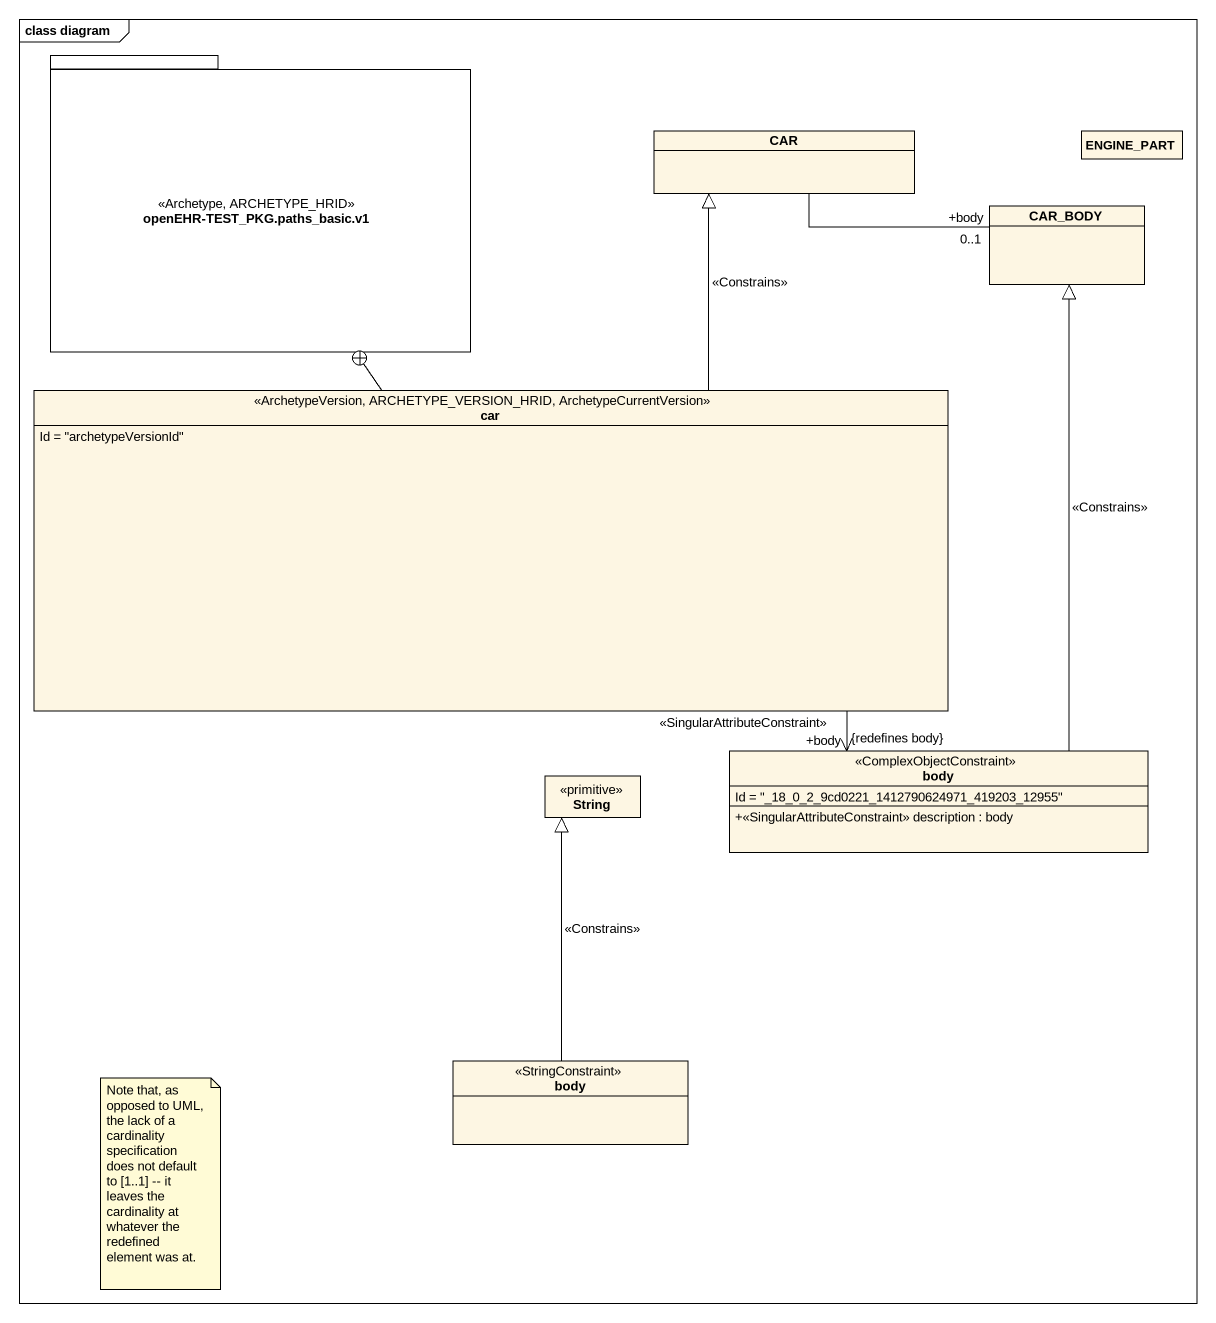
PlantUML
@startuml
mainframe class diagram
hide circle
hide empty members
skinparam classAttributeIconSize 0
package "openEHR-TEST_PKG.paths_basic.v1" as openEHR_TEST_PKG_paths <<Archetype, ARCHETYPE_HRID>> {
}
class CAR
class ENGINE_PART
class CAR_BODY
class car <<ArchetypeVersion, ARCHETYPE_VERSION_HRID, ArchetypeCurrentVersion>> {
  Id = "archetypeVersionId"
}
class body <<ComplexObjectConstraint>> {
  Id = "_18_0_2_9cd0221_1412790624971_419203_12955"
  +<<SingularAttributeConstraint>> description : body
}
class String <<primitive>>
class "body" as body_2 <<StringConstraint>>
CAR_BODY "+body\n0..1" -left- CAR
car -up-+ openEHR_TEST_PKG_paths
car -up-|> CAR : <<Constrains>>
car -right-> "<<SingularAttributeConstraint>>\n+body\n{redefines body}" body
body -up-|> CAR_BODY : <<Constrains>>
body_2 -up-|> String : <<Constrains>>
note as N1
  Note that, as opposed to UML, the lack of a cardinality specification does not default to [1..1] -- it leaves the cardinality at whatever the redefined element was at.
end note
@enduml
